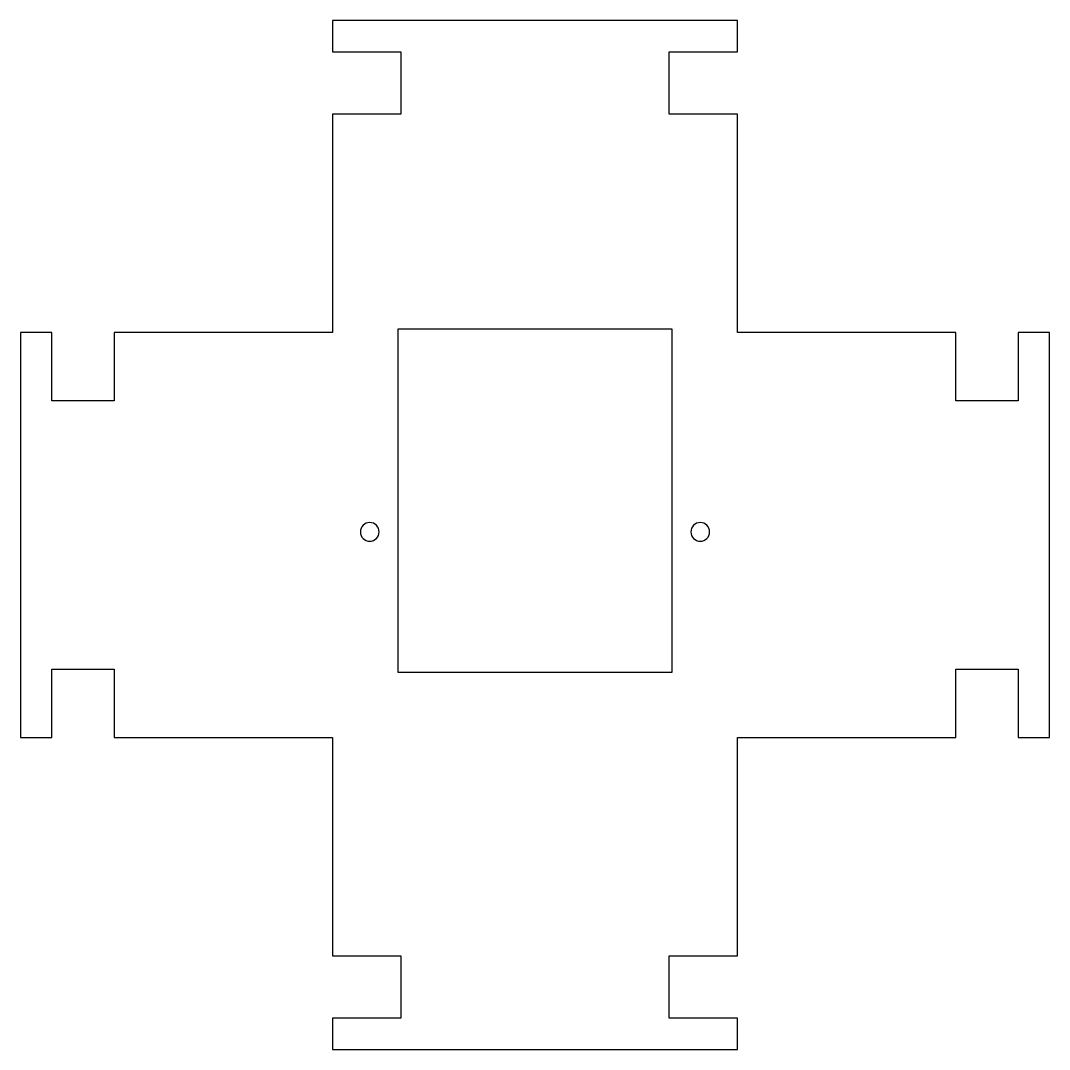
# Model space of a CAD drawing. Extents: x 0 to 165, y 0 to 165.
import ezdxf

# ---------------------------------------------------------------- set-up
doc = ezdxf.new("R2010")
doc.units = 0
doc.layers.add('CAMADA_1', color=18, linetype='CONTINUOUS')

msp = doc.modelspace()

# ---------------------------------------------------------------- linework, layer by layer
at = {"layer": 'CAMADA_1'}
for points in [[(5, 61), (15, 61), (15, 50), (50, 50), (50, 15), (61, 15), (61, 5), (50, 5), (50, 0), (115, 0), (115, 5), (104, 5), (104, 15), (115, 15), (115, 50), (150, 50), (150, 61), (160, 61), (160, 50), (165, 50), (165, 115), (160, 115), (160, 104), (150, 104), (150, 115), (115, 115), (115, 150), (104, 150), (104, 160), (115, 160), (115, 165), (50, 165), (50, 160), (61, 160), (61, 150), (50, 150), (50, 115), (15, 115), (15, 104), (5, 104), (5, 115), (0, 115), (0, 50), (5, 50)], [(60.5, 60.5), (104.5, 60.5), (104.5, 115.5), (60.5, 115.5)]]:
    msp.add_lwpolyline(points, close=True, dxfattribs=at)
for points in [[(56, 84.5, 0.414214), (54.5, 83, 0.414214), (56, 81.5, 0.414214), (57.5, 83, 0.414214)], [(109, 84.5, 0.414214), (107.5, 83, 0.414214), (109, 81.5, 0.414214), (110.5, 83, 0.414214)]]:
    msp.add_lwpolyline(points, format="xyb", close=True, dxfattribs=at)

doc.saveas('drawing.dxf')
